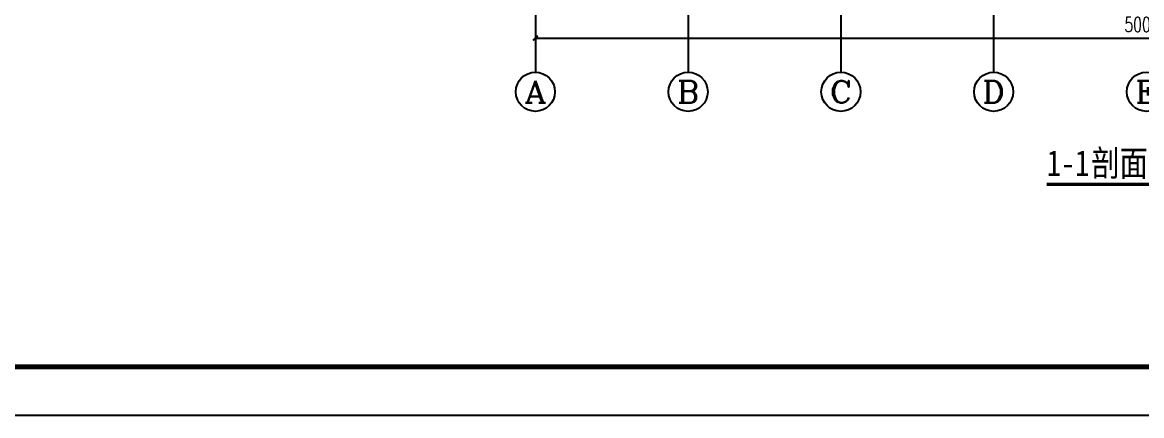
# Model space of a CAD drawing. Extents: x 13898408 to 14113608, y -853943 to -68012.
# Drawn here: x 13973018 to 14018813, y -819243 to -803154 of the extents above; entities that cross this region are included whole.
import ezdxf
from ezdxf.enums import TextEntityAlignment as Align

# ---------------------------------------------------------------- set-up
doc = ezdxf.new("R2010")
doc.units = 0
doc.header["$LTSCALE"] = 1000
doc.header["$MEASUREMENT"] = 0
for name, color, linetype in [('AXIS', 3, 'Continuous'), ('AXIS_TEXT', 7, 'Continuous'), ('DIM_SYMB', 3, 'Continuous'), ('PUB_TEXT', 7, 'Continuous'), ('TK', 4, 'Continuous')]:
    doc.layers.add(name, color=color, linetype=linetype)
doc.styles.add('_TCH_AXIS', font='COMPLEX', dxfattribs={"bigfont": 'GBCBIG'})
doc.styles.add('_TCH_DIM_T3', font='SIMPLEX', dxfattribs={"width": 0.705882, "bigfont": 'GBCBIG'})
doc.styles.add('COMPLEX', font='COMPLEX')
doc.styles.add('YAYA', font='', dxfattribs={"width": 0.8, "height": 1})
doc.styles.get('YAYA').set_extended_font_data('SimSun')
doc.dimstyles.new('_TCH_ARCH&&200', dxfattribs={"dimtxt": 595, "dimasz": 200, "dimexe": 500, "dimexo": 600, "dimgap": 252.5, "dimtad": 1, "dimdec": 0, "dimzin": 0, "dimdsep": 46, "dimtxsty": '_TCH_DIM_T3', "dimblk": 'ARCHTICK', "dimcen": 0.09, "dimclrt": 7, "dimazin": 2, "dimtfac": 1, "dimtdec": 0, "dimtix": 1, "dimtmove": 2, "dimatfit": 3, "dimfxl": 0, "dimtolj": 1, "dimtzin": 0, "dimarcsym": 0})

# ---------------------------------------------------------------- blocks, each defined once
blk = doc.blocks.new('GeYuanFrame_01384210', base_point=(20.09, 4.53))
at = {"layer": 'TK'}
blk.add_lwpolyline([(20.09, 4.53), (20.09, 598.53), (861.09, 598.53), (861.09, 4.53)], close=True, dxfattribs=at)
at = {"layer": 'TK', "const_width": 1}
blk.add_lwpolyline([(45.09, 588.53), (851.09, 588.53), (851.09, 14.53), (45.09, 14.53)], close=True, dxfattribs=at)
blk = doc.blocks.new('_AXISO')
blk.add_circle((0, 0), 0.5)
at = {"layer": 'AXIS_TEXT', "style": 'COMPLEX', "width": 1.041667}
blk.add_attdef('A', text='', height=0.56, dxfattribs=at).set_placement((-0.25, -0.28), (0.25, -0.28), align=Align.FIT)
blk = doc.blocks.new('_ArchTick')
at = {"color": 0, "linetype": 'ByBlock', "const_width": 0.4}
blk.add_lwpolyline([(-0.5, -0.5), (0.5, 0.5)], dxfattribs=at)
blk = doc.blocks.new('*D167')
at = {"layer": 'AXIS', "color": 0, "lineweight": -2}
for p, q in [((13994008, -797794), (13994008, -804294)), ((14044008, -797794), (14044008, -804294)), ((13994008, -803794), (14044008, -803794))]:
    blk.add_line(p, q, dxfattribs=at)
at = {"layer": 'Defpoints', "color": 0}
for p in [(13994008, -797194), (14044008, -797194), (14044008, -803794)]:
    blk.add_point(p, dxfattribs=at)
at = {"layer": 'AXIS', "color": 0, "lineweight": -2, "xscale": 200, "yscale": 200, "zscale": 200, "rotation": 180}
blk.add_blockref('_ArchTick', (13994008, -803794), dxfattribs=at)
at = {"layer": 'AXIS', "color": 0, "lineweight": -2, "xscale": 200, "yscale": 200, "zscale": 200}
blk.add_blockref('_ArchTick', (14044008, -803794), dxfattribs=at)
at = {"layer": 'AXIS', "color": 7, "insert": (14019008, -803244), "char_height": 595, "attachment_point": 5, "style": '_TCH_DIM_T3'}
blk.add_mtext('\\A1;50000', dxfattribs=at)

msp = doc.modelspace()

# ---------------------------------------------------------------- linework, layer by layer
at = {"layer": 'AXIS'}
for p, q in [((13994008, -797194.2), (13994008, -805194.2)), ((14000258, -797194.2), (14000258, -805194.2)), ((14006508, -797194.2), (14006508, -805194.2)), ((14012758, -797194.2), (14012758, -805194.2))]:
    msp.add_line(p, q, dxfattribs=at)
at = {"layer": 'DIM_SYMB', "const_width": 140}
msp.add_lwpolyline([(14014934.6, -809782.9), (14020502.7, -809782.9)], dxfattribs=at)

# ---------------------------------------------------------------- block references
at = {"xscale": 200, "yscale": 200, "zscale": 200}
msp.add_blockref('GeYuanFrame_01384210', (13940408, -819243.1), dxfattribs=at)
at = {"layer": 'AXIS'}
ref = msp.add_blockref('_AXISO', (13994008, -805994.2), dxfattribs=dict(at, xscale=1600, yscale=1600, zscale=1600))
ref.add_attrib('A', 'A', dxfattribs={"layer": 'AXIS_TEXT', "ltscale": 0.5, "height": 905.1, "style": '_TCH_AXIS', "width": 1.166667}).set_placement((13993555.4, -806446.8), (13994460.5, -806446.8), align=Align.FIT)
ref = msp.add_blockref('_AXISO', (14000258, -805994.2), dxfattribs=dict(at, xscale=1600, yscale=1600, zscale=1600))
ref.add_attrib('A', 'B', dxfattribs={"layer": 'AXIS_TEXT', "ltscale": 0.5, "height": 905.1, "style": '_TCH_AXIS', "width": 1.235294}).set_placement((13999805.4, -806446.8), (14000710.5, -806446.8), align=Align.FIT)
ref = msp.add_blockref('_AXISO', (14006508, -805994.2), dxfattribs=dict(at, xscale=1600, yscale=1600, zscale=1600))
ref.add_attrib('A', 'C', dxfattribs={"layer": 'AXIS_TEXT', "ltscale": 0.5, "height": 905.1, "style": '_TCH_AXIS', "width": 1.4}).set_placement((14006055.4, -806446.8), (14006960.5, -806446.8), align=Align.FIT)
ref = msp.add_blockref('_AXISO', (14012758, -805994.2), dxfattribs=dict(at, xscale=1600, yscale=1600, zscale=1600))
ref.add_attrib('A', 'D', dxfattribs={"layer": 'AXIS_TEXT', "ltscale": 0.5, "height": 905.1, "style": '_TCH_AXIS', "width": 1.235294}).set_placement((14012305.4, -806446.8), (14013210.5, -806446.8), align=Align.FIT)
ref = msp.add_blockref('_AXISO', (14019008, -805994.2), dxfattribs=dict(at, xscale=1600, yscale=1600, zscale=1600))
ref.add_attrib('A', 'E', dxfattribs={"layer": 'AXIS_TEXT', "ltscale": 0.5, "height": 905.1, "style": '_TCH_AXIS', "width": 1.3125}).set_placement((14018555.4, -806446.8), (14019460.5, -806446.8), align=Align.FIT)

# ---------------------------------------------------------------- texts
at = {"layer": 'PUB_TEXT', "style": 'YAYA', "width": 0.8}
for s, p in [('剖面图', (14016749.3, -809444.2)), ('1-1', (14014934.6, -809444.2))]:
    msp.add_text(s, height=1063.29, dxfattribs=at).set_placement(p)

# ---------------------------------------------------------------- dimensions: what is measured, and where the dimension line sits
at = {"layer": 'AXIS'}
dim = msp.add_aligned_dim(p1=(13994008, -797194.2), p2=(14044008, -797194.2), distance=-6600, text='50000', dimstyle='_TCH_ARCH&&200', dxfattribs=at)
dim.commit()
dim.dimension.update_dxf_attribs({"geometry": '*D167', "text_midpoint": (14019008, -803244.2)})

doc.saveas('drawing.dxf')
